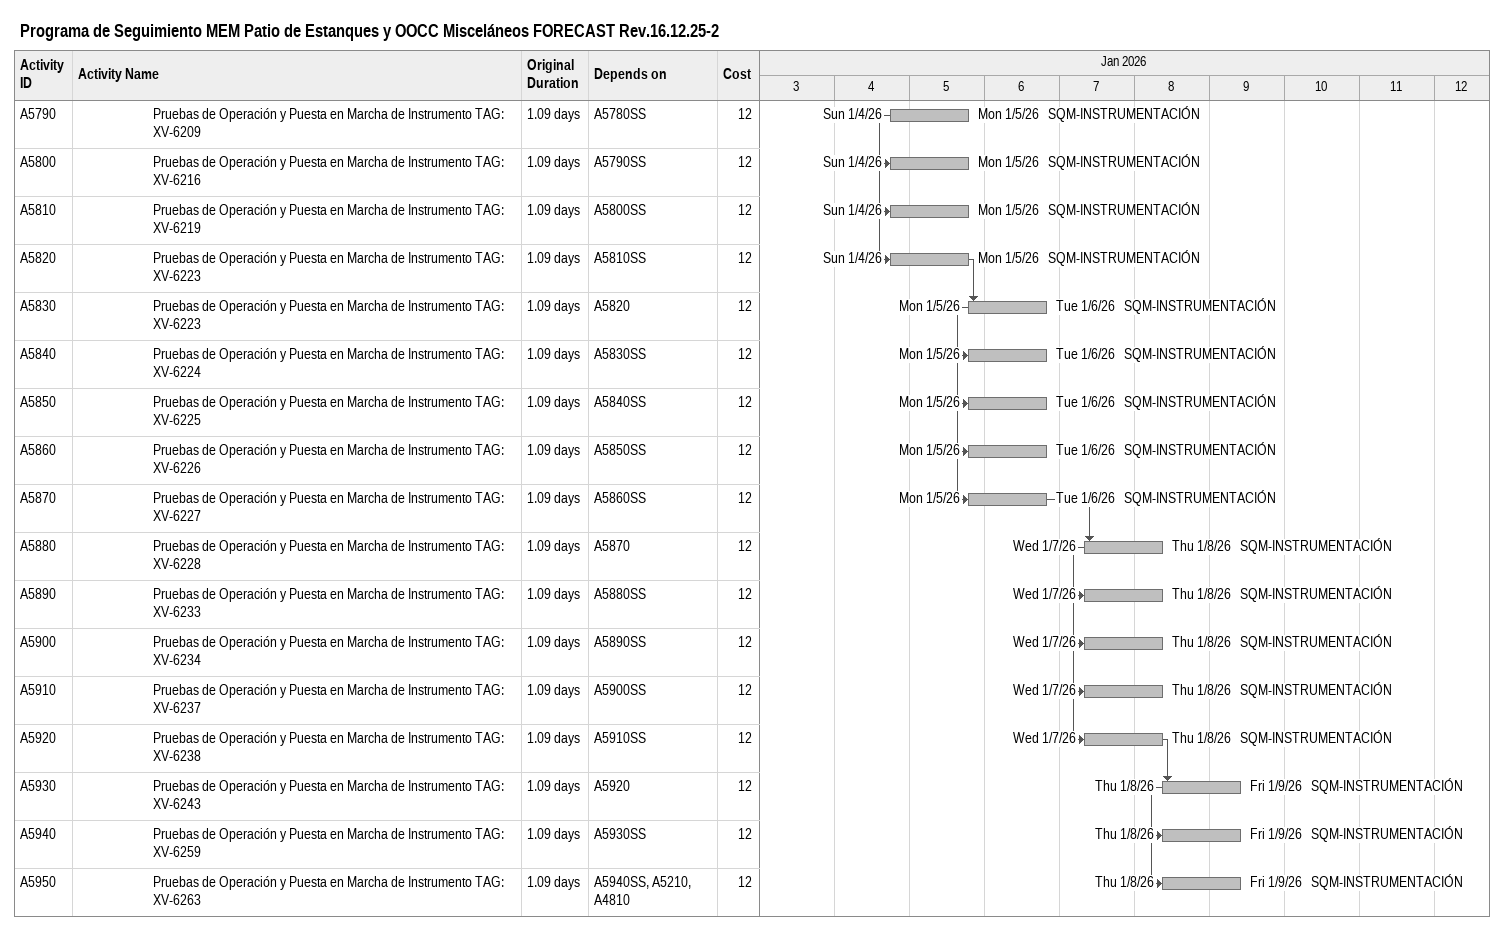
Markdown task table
Programa de Seguimiento MEM Patio de Estanques y OOCC Misceláneos FORECAST Rev.16.12.25-2

| ID | Level | Task | Original duration | Start | Finish | Predecessors | Resources | Cost |
|---|---|---|---|---|---|---|---|---|
| A5790 | 7 | Pruebas de Operación y Puesta en Marcha de Instrumento TAG: XV-6209 | 1.09d | 2026-01-04 | 2026-01-05 | A5780SS | SQM-INSTRUMENTACIÓN | 12 |
| A5800 | 7 | Pruebas de Operación y Puesta en Marcha de Instrumento TAG: XV-6216 | 1.09d | 2026-01-04 | 2026-01-05 | A5790SS | SQM-INSTRUMENTACIÓN | 12 |
| A5810 | 7 | Pruebas de Operación y Puesta en Marcha de Instrumento TAG: XV-6219 | 1.09d | 2026-01-04 | 2026-01-05 | A5800SS | SQM-INSTRUMENTACIÓN | 12 |
| A5820 | 7 | Pruebas de Operación y Puesta en Marcha de Instrumento TAG: XV-6223 | 1.09d | 2026-01-04 | 2026-01-05 | A5810SS | SQM-INSTRUMENTACIÓN | 12 |
| A5830 | 7 | Pruebas de Operación y Puesta en Marcha de Instrumento TAG: XV-6223 | 1.09d | 2026-01-05 | 2026-01-06 | A5820 | SQM-INSTRUMENTACIÓN | 12 |
| A5840 | 7 | Pruebas de Operación y Puesta en Marcha de Instrumento TAG: XV-6224 | 1.09d | 2026-01-05 | 2026-01-06 | A5830SS | SQM-INSTRUMENTACIÓN | 12 |
| A5850 | 7 | Pruebas de Operación y Puesta en Marcha de Instrumento TAG: XV-6225 | 1.09d | 2026-01-05 | 2026-01-06 | A5840SS | SQM-INSTRUMENTACIÓN | 12 |
| A5860 | 7 | Pruebas de Operación y Puesta en Marcha de Instrumento TAG: XV-6226 | 1.09d | 2026-01-05 | 2026-01-06 | A5850SS | SQM-INSTRUMENTACIÓN | 12 |
| A5870 | 7 | Pruebas de Operación y Puesta en Marcha de Instrumento TAG: XV-6227 | 1.09d | 2026-01-05 | 2026-01-06 | A5860SS | SQM-INSTRUMENTACIÓN | 12 |
| A5880 | 7 | Pruebas de Operación y Puesta en Marcha de Instrumento TAG: XV-6228 | 1.09d | 2026-01-07 | 2026-01-08 | A5870 | SQM-INSTRUMENTACIÓN | 12 |
| A5890 | 7 | Pruebas de Operación y Puesta en Marcha de Instrumento TAG: XV-6233 | 1.09d | 2026-01-07 | 2026-01-08 | A5880SS | SQM-INSTRUMENTACIÓN | 12 |
| A5900 | 7 | Pruebas de Operación y Puesta en Marcha de Instrumento TAG: XV-6234 | 1.09d | 2026-01-07 | 2026-01-08 | A5890SS | SQM-INSTRUMENTACIÓN | 12 |
| A5910 | 7 | Pruebas de Operación y Puesta en Marcha de Instrumento TAG: XV-6237 | 1.09d | 2026-01-07 | 2026-01-08 | A5900SS | SQM-INSTRUMENTACIÓN | 12 |
| A5920 | 7 | Pruebas de Operación y Puesta en Marcha de Instrumento TAG: XV-6238 | 1.09d | 2026-01-07 | 2026-01-08 | A5910SS | SQM-INSTRUMENTACIÓN | 12 |
| A5930 | 7 | Pruebas de Operación y Puesta en Marcha de Instrumento TAG: XV-6243 | 1.09d | 2026-01-08 | 2026-01-09 | A5920 | SQM-INSTRUMENTACIÓN | 12 |
| A5940 | 7 | Pruebas de Operación y Puesta en Marcha de Instrumento TAG: XV-6259 | 1.09d | 2026-01-08 | 2026-01-09 | A5930SS | SQM-INSTRUMENTACIÓN | 12 |
| A5950 | 7 | Pruebas de Operación y Puesta en Marcha de Instrumento TAG: XV-6263 | 1.09d | 2026-01-08 | 2026-01-09 | A5940SS, A5210, A4810 | SQM-INSTRUMENTACIÓN | 12 |
